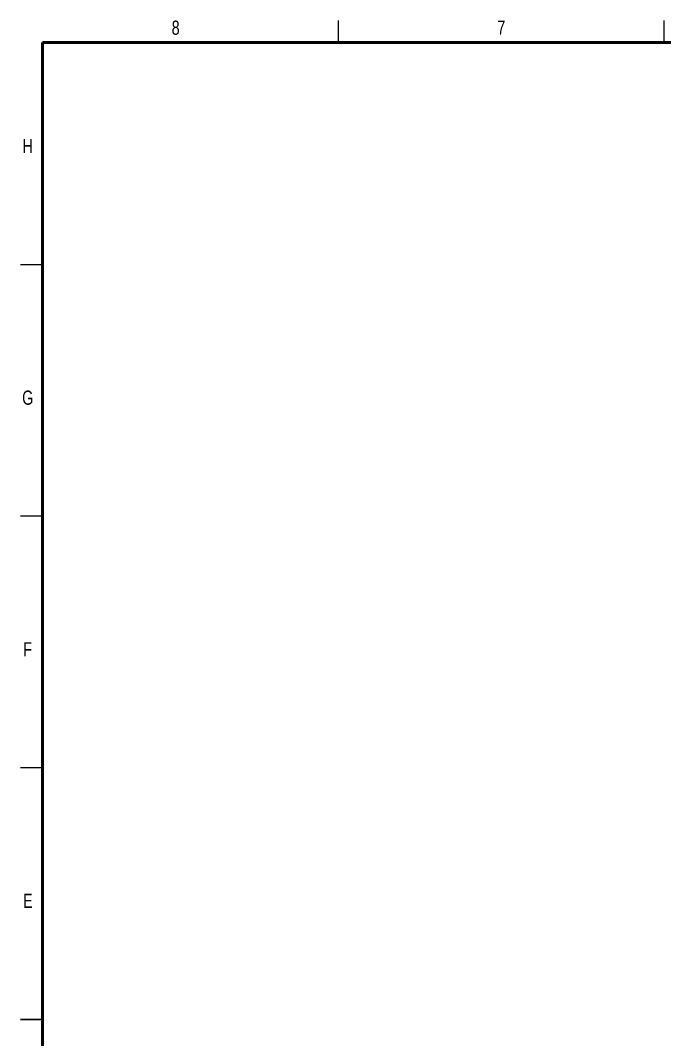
# Model space of a CAD drawing. Header units: millimetres. Extents: x 1 to 2218, y 0 to 860.
# Drawn here: x 3.2 to 279.6, y 423.2 to 860.5 of the extents above; entities that cross this region are included whole.
import ezdxf

# ---------------------------------------------------------------- set-up
doc = ezdxf.new("R2010")
doc.units = ezdxf.units.MM
doc.styles.add('SLDTEXTSTYLE0', font='TXT', dxfattribs={"width": 0.75})

msp = doc.modelspace()

# ---------------------------------------------------------------- linework, layer by layer
at = {"color": 7, "linetype": 'Continuous', "lineweight": 25}
for p, q in [((139.7, 850.9), (139.7, 860.42)), ((279.4, 850.9), (279.4, 860.42)), ((12.7, 755.65), (3.17, 755.65)), ((12.7, 647.7), (3.17, 647.7)), ((12.7, 539.75), (3.17, 539.75)), ((3.17, 431.8), (12.7, 431.8)), ((12.7, 431.8), (3.17, 431.8))]:
    msp.add_line(p, q, dxfattribs=at)
at = {"color": 7, "linetype": 'Continuous', "lineweight": 50}
for p, q in [((12.7, 12.7), (12.7, 850.9)), ((12.7, 850.9), (1104.9, 850.9))]:
    msp.add_line(p, q, dxfattribs=at)

# ---------------------------------------------------------------- texts
at = {"color": 7, "linetype": 'Continuous', "lineweight": 0, "char_height": 6.1, "attachment_point": 2, "style": 'SLDTEXTSTYLE0'}
for s, insert in [('8', (69.79, 860.36)), ('7', (209.49, 860.36)), ('H', (6.34, 809.6)), ('G', (6.33, 701.65)), ('F', (6.29, 593.7)), ('E', (6.36, 485.75))]:
    msp.add_mtext(s, dxfattribs=dict(at, insert=insert))

doc.saveas('drawing.dxf')
